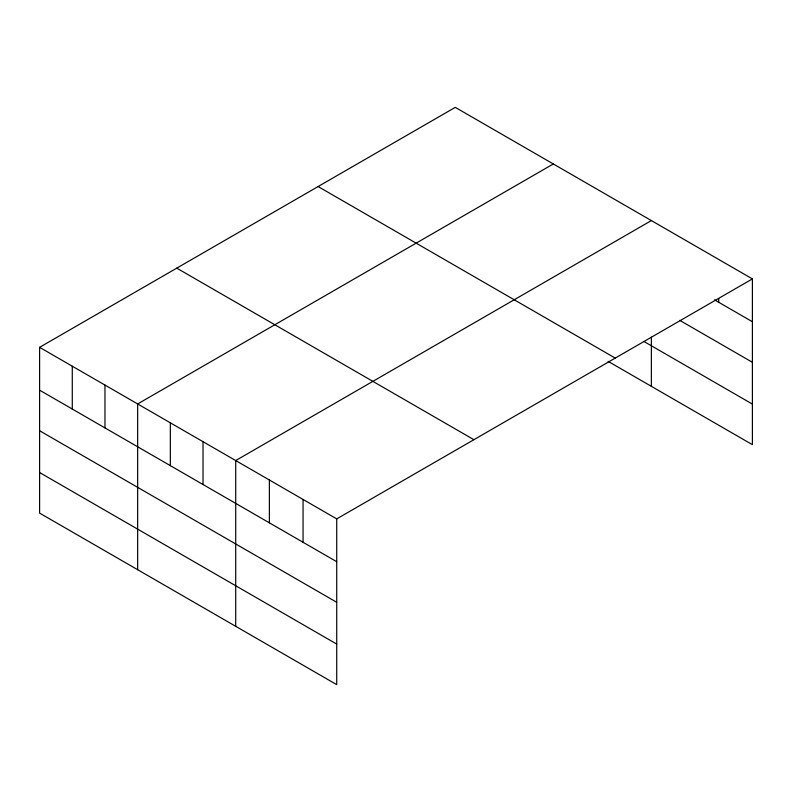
<?xml version="1.0" encoding="UTF-8"?>
<svg xmlns="http://www.w3.org/2000/svg" width="792" height="792" viewBox="0 0 792 792"><rect width="100%" height="100%" fill="white"/><g stroke="black" fill="none" stroke-linecap="round" stroke-linejoin="round"><path stroke-width="1.19" d="M608.147 361.38L752.4 444.668L752.4 278.903L455.271 107.356L39.6 347.332L39.6 513.097L336.729 684.644L336.729 518.889L39.6 347.332M553.321 163.964L137.65 403.95L137.65 569.705M651.37 220.572L235.709 460.558L235.709 626.323M336.729 518.889L752.4 278.903M714.513 299.861L752.4 321.73M679.784 320.374L752.4 362.3M643.995 341.51L752.4 404.098M318.097 186.546L615.226 358.093M176.774 268.142L473.903 439.689M39.6 390.169L336.729 561.716M39.6 430.739L336.729 602.286M39.6 472.527L336.729 644.084M718.72 298.624L718.72 302.287M651.37 337.164L651.37 386.338M303.059 499.445L303.059 542.273M269.379 480.002L269.379 522.829M203.019 441.688L203.019 484.516M170.339 422.819L170.339 465.647M104.97 385.08L104.97 427.908M72.28 366.211L72.28 409.038"/></g></svg>
